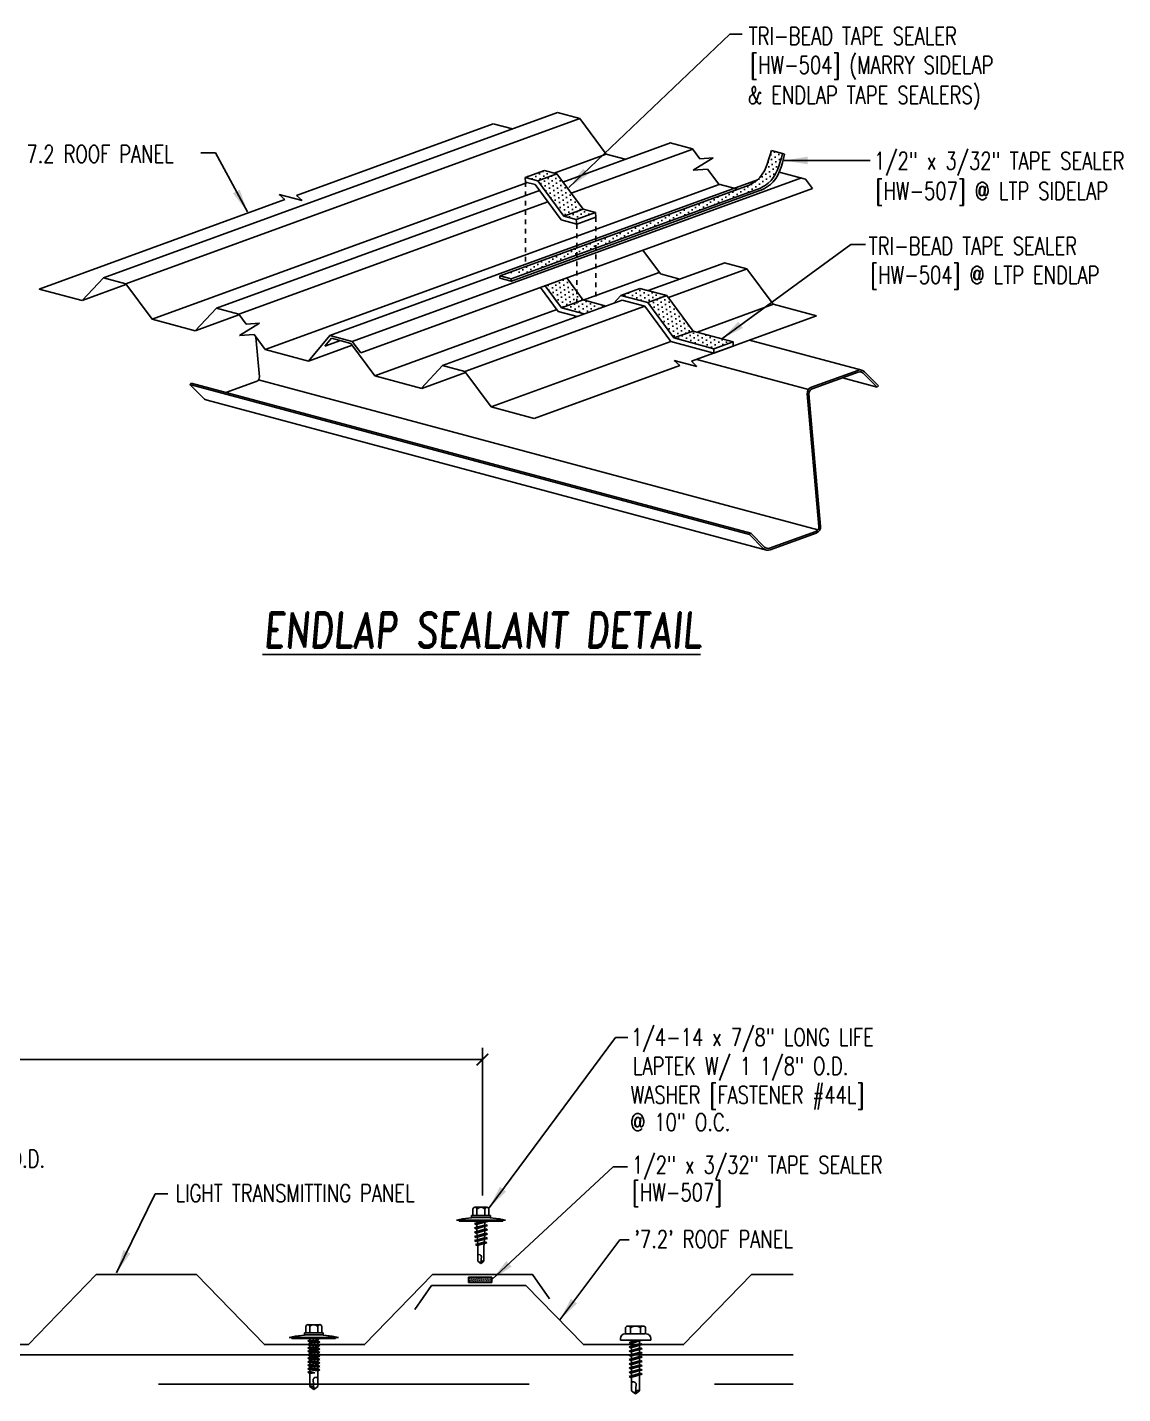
# Model space of a CAD drawing. Header units: inches. Extents: x -33163 to 19162, y -8858 to 30669.
# Drawn here: x -17086.83 to -17063.36, y 18027.98 to 18057.26 of the extents above; entities that cross this region are included whole.
import ezdxf

# ---------------------------------------------------------------- set-up
doc = ezdxf.new("R2010")
doc.units = ezdxf.units.IN
doc.linetypes.add('ACAD_ISO07W100', pattern=[3, 0, -3])
doc.linetypes.add('HIDDEN', pattern=[9.525, 6.35, -3.175])
doc.layers.get('0').update_dxf_attribs({"color": 9, "lineweight": 0})
doc.layers.get('Defpoints').update_dxf_attribs({"color": 254})
for name, color, linetype in [('20 - 7.2 PANEL', 5, 'Continuous'), ('FASTENER', 9, 'Continuous'), ('LABEL', 12, 'Continuous'), ('Mastic', 7, 'Continuous'), ('PANEL-S', 11, 'Continuous'), ('STLA', 12, 'Continuous'), ('TAPE', 9, 'Continuous'), ('TEXT', 7, 'Continuous')]:
    doc.layers.add(name, color=color, linetype=linetype)
doc.styles.add('ROMAND', font='romand', dxfattribs={"height": 0.075})
doc.styles.add('TEXT', font='SIMPLEX.shx', dxfattribs={"width": 0.75, "height": 0.375})
doc.styles.add('TEXT1', font='ROMANS.shx', dxfattribs={"width": 0.75, "height": 0.375})
doc.dimstyles.new('DETAIL', dxfattribs={"dimscale": 4, "dimtxt": 0.375, "dimasz": 0.0625, "dimexe": 0.0625, "dimexo": 0.0625, "dimgap": 0.0625, "dimtad": 1, "dimdec": 4, "dimzin": 3, "dimdsep": 46, "dimlunit": 4, "dimtxsty": 'TEXT1', "dimblk": 'ARCHTICK', "dimcen": 0.0625, "dimclrd": 7, "dimclre": 7, "dimclrt": 2, "dimadec": 0, "dimazin": 0, "dimtfac": 0.6, "dimtdec": 4, "dimtmove": 0, "dimatfit": 3, "dimfxl": 1, "dimfrac": 2, "dimtolj": 1, "dimtzin": 0, "dimarcsym": 0})
doc.dimstyles.new('DETAIL$7', dxfattribs={"dimscale": 4, "dimtxt": 0.375, "dimasz": 0.125, "dimexe": 0.0625, "dimexo": 0.0625, "dimgap": 0.0625, "dimtad": 1, "dimdec": 4, "dimzin": 3, "dimdsep": 46, "dimlunit": 4, "dimtxsty": 'TEXT', "dimblk": 'ARCHTICK', "dimcen": 0.0625, "dimclrd": 7, "dimclre": 7, "dimclrt": 2, "dimadec": 0, "dimazin": 0, "dimtfac": 0.6, "dimtdec": 4, "dimtmove": 0, "dimatfit": 3, "dimfxl": 1, "dimfrac": 2, "dimtolj": 1, "dimtzin": 0, "dimarcsym": 0})

# ---------------------------------------------------------------- blocks, each defined once
blk = doc.blocks.new('_ArchTick')
at = {"color": 0, "linetype": 'ByBlock', "const_width": 0.15}
blk.add_lwpolyline([(-0.5, -0.5), (0.5, 0.5)], dxfattribs=at)
blk = doc.blocks.new('*D321')
at = {"layer": 'Defpoints', "color": 0, "transparency": 16777216}
for p in [(-17077.076, 18035.143), (-17113.076, 18031.977), (-17077.076, 18031.977)]:
    blk.add_point(p, dxfattribs=at)
at = {"layer": 'TEXT', "color": 7, "lineweight": -2, "transparency": 16777216}
for p, q in [((-17113.076, 18032.227), (-17113.076, 18035.393)), ((-17113.076, 18035.143), (-17077.076, 18035.143)), ((-17077.076, 18032.227), (-17077.076, 18035.393))]:
    blk.add_line(p, q, dxfattribs=at)
at = {"layer": 'TEXT', "color": 7, "lineweight": -2, "transparency": 16777216, "xscale": 0.25, "yscale": 0.25, "zscale": 0.25, "rotation": 180}
blk.add_blockref('_ArchTick', (-17113.076, 18035.143), dxfattribs=at)
at = {"layer": 'TEXT', "color": 7, "lineweight": -2, "transparency": 16777216, "xscale": 0.25, "yscale": 0.25, "zscale": 0.25}
blk.add_blockref('_ArchTick', (-17077.076, 18035.143), dxfattribs=at)
at = {"layer": 'TEXT', "color": 2, "transparency": 16777216, "insert": (-17095.076, 18035.616), "char_height": 0.375, "attachment_point": 5, "style": 'TEXT1'}
blk.add_mtext('\\A1;3\'-0"', dxfattribs=at)
blk = doc.blocks.new('A$C22B817AC')
at = {"layer": 'TAPE'}
h = blk.add_hatch(dxfattribs=at)
h.set_pattern_fill('DOTS', color=256, scale=0.35, angle=270, style=0)
h.set_pattern_definition([(270, (-46.173024, -15.338993), (0.021875, -0.0109375), [0, -0.021875])])
h.paths.add_polyline_path([(-1.948, 1.156), (-1.928, 1.267), (-2.421, 1.354), (-2.44, 1.243)])
for p, q in [((-2.44, 1.243), (-2.421, 1.354)), ((-2.44, 1.243), (-1.948, 1.156)), ((-2.421, 1.354), (-1.928, 1.267)), ((-1.948, 1.156), (-1.928, 1.267))]:
    blk.add_line(p, q, dxfattribs=at)
blk = doc.blocks.new('A$C7A213E49')
at = {"layer": 'FASTENER'}
for p, q in [((-0.394, 3.317), (-0.796, 3.317)), ((-0.796, 3.317), (-0.796, 3.276)), ((-0.796, 3.276), (-0.394, 3.276)), ((-0.766, 3.453), (-0.766, 3.317)), ((-0.766, 3.317), (-0.425, 3.317)), ((-0.766, 3.317), (-0.425, 3.317)), ((-0.466, 3.493), (-0.726, 3.493)), ((-0.681, 3.453), (-0.681, 3.317)), ((-0.511, 3.453), (-0.511, 3.317)), ((-0.425, 3.453), (-0.425, 3.317)), ((-0.394, 3.317), (-0.394, 3.276)), ((-1.122, 3.218), (-0.068, 3.218)), ((-1.062, 3.218), (-0.128, 3.218)), ((-1.062, 3.194), (-1.062, 3.218)), ((-0.128, 3.194), (-1.062, 3.194)), ((-0.734, 3.143), (-0.556, 3.194)), ((-0.698, 3.123), (-0.734, 3.143)), ((-0.734, 3.052), (-0.491, 3.121)), ((-0.698, 3.032), (-0.734, 3.052)), ((-0.734, 2.961), (-0.491, 3.03)), ((-0.698, 2.941), (-0.734, 2.961)), ((-0.734, 2.87), (-0.491, 2.939)), ((-0.698, 3.123), (-0.456, 3.192)), ((-0.698, 3.032), (-0.456, 3.101)), ((-0.698, 2.941), (-0.456, 3.01)), ((-0.681, 3.194), (-0.681, 3.158)), ((-0.681, 3.194), (-0.509, 3.194)), ((-0.681, 3.128), (-0.681, 3.067)), ((-0.681, 3.037), (-0.681, 2.976)), ((-0.677, 2.886), (-0.681, 2.946)), ((-0.509, 3.194), (-0.459, 3.194)), ((-0.509, 3.177), (-0.509, 3.116)), ((-0.509, 3.086), (-0.509, 3.025)), ((-0.509, 2.995), (-0.509, 2.946)), ((-0.509, 2.934), (-0.509, 2.946)), ((-0.456, 3.101), (-0.491, 3.121)), ((-0.456, 3.01), (-0.491, 3.03)), ((-0.456, 2.919), (-0.491, 2.939)), ((-0.456, 3.192), (-0.459, 3.194)), ((-0.128, 3.218), (-0.128, 3.194)), ((-0.698, 2.85), (-0.734, 2.87)), ((-0.734, 2.779), (-0.491, 2.849)), ((-0.698, 2.759), (-0.734, 2.779)), ((-0.715, 2.694), (-0.505, 2.754)), ((-0.679, 2.674), (-0.715, 2.694)), ((-0.698, 2.85), (-0.456, 2.919)), ((-0.698, 2.759), (-0.456, 2.828)), ((-0.679, 2.674), (-0.469, 2.734)), ((-0.671, 2.797), (-0.675, 2.857)), ((-0.664, 2.708), (-0.669, 2.768)), ((-0.66, 2.641), (-0.662, 2.679)), ((-0.66, 2.641), (-0.66, 2.337)), ((-0.53, 2.642), (-0.525, 2.718)), ((-0.53, 2.641), (-0.53, 2.337)), ((-0.523, 2.749), (-0.518, 2.811)), ((-0.516, 2.841), (-0.512, 2.903)), ((-0.469, 2.734), (-0.505, 2.754)), ((-0.456, 2.828), (-0.491, 2.849)), ((-0.596, 2.303), (-0.584, 2.443)), ((-0.595, 2.291), (-0.66, 2.337)), ((-0.595, 2.291), (-0.53, 2.337))]:
    blk.add_line(p, q, dxfattribs=at)
blk.add_lwpolyline([(-0.068, 3.218, 0.111111), (-1.122, 3.218)], format="xyb", dxfattribs=at)
for centre, radius, start, end in [((-0.595, 0.874), 2.402, 77.3196, 102.6804), ((-0.595, 0.874), 2.402, 77.3196, 102.6804), ((-0.723, 3.451), 0.0426, 2.4366, 177.5634), ((-0.596, 3.384), 0.109, 38.8845, 141.1155), ((-0.468, 3.451), 0.0426, 2.5229, 177.4771), ((-0.52, 2.641), 0.01, 175.9484, 180), ((-0.629, 2.434), 0.0461, 11.1445, 130.906), ((-0.554, 2.302), 0.0422, 55.4585, 194.8454)]:
    blk.add_arc(centre, radius, start, end, dxfattribs=at)
blk = doc.blocks.new('A$C43472860')
at = {"layer": 'FASTENER'}
for p, q in [((-1.794, 0.632), (-1.794, 0.497)), ((-1.494, 0.673), (-1.754, 0.673)), ((-1.709, 0.632), (-1.709, 0.497)), ((-1.538, 0.632), (-1.538, 0.497)), ((-1.453, 0.632), (-1.453, 0.497)), ((-2.15, 0.398), (-1.095, 0.398)), ((-2.09, 0.398), (-1.156, 0.398)), ((-2.09, 0.374), (-2.09, 0.398)), ((-1.156, 0.374), (-2.09, 0.374)), ((-1.422, 0.497), (-1.823, 0.497)), ((-1.823, 0.497), (-1.823, 0.456)), ((-1.823, 0.456), (-1.422, 0.456)), ((-1.794, 0.497), (-1.453, 0.497)), ((-1.794, 0.497), (-1.453, 0.497)), ((-1.751, 0.301), (-1.709, 0.326)), ((-1.751, 0.301), (-1.496, 0.326)), ((-1.751, 0.301), (-1.709, 0.284)), ((-1.747, 0.374), (-1.709, 0.358)), ((-1.709, 0.358), (-1.556, 0.374)), ((-1.709, 0.358), (-1.709, 0.326)), ((-1.709, 0.326), (-1.538, 0.344)), ((-1.709, 0.284), (-1.538, 0.301)), ((-1.538, 0.374), (-1.538, 0.344)), ((-1.496, 0.326), (-1.538, 0.344)), ((-1.496, 0.326), (-1.538, 0.301)), ((-1.538, 0.301), (-1.538, 0.269)), ((-1.422, 0.497), (-1.422, 0.456)), ((-1.156, 0.398), (-1.156, 0.374)), ((-1.751, 0.226), (-1.709, 0.252)), ((-1.751, 0.226), (-1.496, 0.252)), ((-1.751, 0.226), (-1.709, 0.209)), ((-1.751, 0.152), (-1.709, 0.177)), ((-1.751, 0.152), (-1.496, 0.177)), ((-1.751, 0.152), (-1.709, 0.134)), ((-1.751, 0.077), (-1.709, 0.103)), ((-1.751, 0.077), (-1.496, 0.103)), ((-1.751, 0.077), (-1.709, 0.06)), ((-1.751, 0.002), (-1.709, 0.028)), ((-1.751, 0.002), (-1.496, 0.028)), ((-1.751, 0.002), (-1.709, -0.015)), ((-1.709, 0.284), (-1.709, 0.252)), ((-1.709, 0.252), (-1.538, 0.269)), ((-1.709, 0.209), (-1.538, 0.226)), ((-1.709, 0.209), (-1.709, 0.177)), ((-1.709, 0.177), (-1.538, 0.194)), ((-1.709, 0.134), (-1.538, 0.152)), ((-1.709, 0.134), (-1.709, 0.103)), ((-1.709, 0.103), (-1.538, 0.12)), ((-1.709, 0.06), (-1.538, 0.077)), ((-1.709, 0.06), (-1.709, 0.028)), ((-1.709, 0.028), (-1.538, 0.045)), ((-1.709, -0.015), (-1.538, 0.002)), ((-1.496, 0.252), (-1.538, 0.269)), ((-1.496, 0.252), (-1.538, 0.226)), ((-1.538, 0.226), (-1.538, 0.194)), ((-1.496, 0.177), (-1.538, 0.194)), ((-1.496, 0.177), (-1.538, 0.152)), ((-1.538, 0.152), (-1.538, 0.12)), ((-1.496, 0.103), (-1.538, 0.12)), ((-1.496, 0.103), (-1.538, 0.077)), ((-1.538, 0.077), (-1.538, 0.045)), ((-1.496, 0.028), (-1.538, 0.045)), ((-1.496, 0.028), (-1.538, 0.002)), ((-1.538, 0.002), (-1.538, -0.029)), ((-1.751, -0.072), (-1.709, -0.046)), ((-1.751, -0.072), (-1.496, -0.046)), ((-1.751, -0.072), (-1.709, -0.089)), ((-1.751, -0.147), (-1.709, -0.121)), ((-1.751, -0.147), (-1.496, -0.121)), ((-1.751, -0.147), (-1.709, -0.164)), ((-1.751, -0.221), (-1.709, -0.196)), ((-1.751, -0.221), (-1.496, -0.196)), ((-1.751, -0.221), (-1.709, -0.238)), ((-1.751, -0.296), (-1.709, -0.27)), ((-1.751, -0.296), (-1.496, -0.27)), ((-1.709, -0.015), (-1.709, -0.046)), ((-1.709, -0.046), (-1.538, -0.029)), ((-1.709, -0.089), (-1.538, -0.072)), ((-1.709, -0.089), (-1.709, -0.121)), ((-1.709, -0.121), (-1.538, -0.104)), ((-1.709, -0.164), (-1.538, -0.147)), ((-1.709, -0.164), (-1.709, -0.196)), ((-1.709, -0.196), (-1.538, -0.178)), ((-1.709, -0.238), (-1.538, -0.221)), ((-1.709, -0.238), (-1.709, -0.27)), ((-1.709, -0.27), (-1.538, -0.253)), ((-1.496, -0.046), (-1.538, -0.029)), ((-1.496, -0.046), (-1.538, -0.072)), ((-1.538, -0.072), (-1.538, -0.104)), ((-1.496, -0.121), (-1.538, -0.104)), ((-1.496, -0.121), (-1.538, -0.147)), ((-1.538, -0.147), (-1.538, -0.178)), ((-1.496, -0.196), (-1.538, -0.178)), ((-1.496, -0.196), (-1.538, -0.221)), ((-1.538, -0.221), (-1.538, -0.253)), ((-1.496, -0.27), (-1.538, -0.253)), ((-1.496, -0.27), (-1.538, -0.296)), ((-1.751, -0.296), (-1.709, -0.313)), ((-1.709, -0.313), (-1.538, -0.296)), ((-1.709, -0.313), (-1.709, -0.654)), ((-1.645, -0.36), (-1.538, -0.328)), ((-1.645, -0.36), (-1.496, -0.345)), ((-1.641, -0.359), (-1.538, -0.37)), ((-1.625, -0.701), (-1.609, -0.506)), ((-1.538, -0.296), (-1.538, -0.328)), ((-1.538, -0.319), (-1.538, -0.328)), ((-1.496, -0.345), (-1.538, -0.328)), ((-1.496, -0.345), (-1.538, -0.37)), ((-1.538, -0.37), (-1.538, -0.654)), ((-1.538, -0.37), (-1.538, -0.402)), ((-1.623, -0.718), (-1.709, -0.654)), ((-1.623, -0.718), (-1.538, -0.654))]:
    blk.add_line(p, q, dxfattribs=at)
blk.add_lwpolyline([(-1.095, 0.398, 0.111111), (-2.15, 0.398)], format="xyb", dxfattribs=at)
for centre, radius, start, end in [((-1.751, 0.631), 0.0426, 2.4366, 177.5634), ((-1.623, 0.564), 0.109, 38.8845, 141.1155), ((-1.496, 0.631), 0.0426, 2.5229, 177.4771), ((-1.623, -1.946), 2.402, 77.3196, 102.6804), ((-1.623, -1.946), 2.402, 77.3196, 102.6804), ((-1.668, -0.515), 0.0603, 8.0927, 132.2045), ((-1.57, -0.7), 0.056, 54.988, 198.4255)]:
    blk.add_arc(centre, radius, start, end, dxfattribs=at)
blk = doc.blocks.new('fz2')
at = {"layer": 'FASTENER'}
for p, q in [((-0.215, 0.305), (-0.215, 0.171)), ((-0.161, 0.337), (0.161, 0.337)), ((-0.107, 0.305), (-0.107, 0.171)), ((0.107, 0.305), (0.107, 0.171)), ((0.215, 0.305), (0.215, 0.171)), ((-0.324, 0.071), (-0.324, 0.037)), ((-0.324, 0.037), (0.324, 0.037)), ((-0.224, 0.171), (0.215, 0.171)), ((-0.139, -0.016), (0.046, 0.037)), ((-0.104, -0.036), (0.139, 0.033)), ((-0.086, 0.037), (0.086, 0.037)), ((-0.086, 0.037), (-0.086, -0.001)), ((0.086, 0.037), (0.133, 0.037)), ((0.086, 0.018), (0.086, -0.042)), ((0.139, 0.033), (0.133, 0.037)), ((0.324, 0.071), (0.324, 0.037)), ((-0.104, -0.036), (-0.139, -0.016)), ((-0.139, -0.107), (0.104, -0.038)), ((-0.104, -0.127), (-0.139, -0.107)), ((-0.139, -0.198), (0.104, -0.128)), ((-0.104, -0.218), (-0.139, -0.198)), ((-0.139, -0.289), (0.104, -0.219)), ((-0.104, -0.309), (-0.139, -0.289)), ((-0.104, -0.127), (0.139, -0.058)), ((-0.104, -0.218), (0.139, -0.149)), ((-0.104, -0.309), (0.139, -0.239)), ((-0.086, -0.031), (-0.086, -0.092)), ((-0.086, -0.122), (-0.086, -0.183)), ((-0.086, -0.213), (-0.086, -0.274)), ((0.086, -0.073), (0.086, -0.133)), ((0.086, -0.164), (0.086, -0.224)), ((0.086, -0.255), (0.086, -0.315)), ((0.139, -0.058), (0.104, -0.038)), ((0.139, -0.149), (0.104, -0.128)), ((0.139, -0.239), (0.104, -0.219)), ((-0.139, -0.38), (0.104, -0.31)), ((-0.104, -0.4), (-0.139, -0.38)), ((-0.139, -0.47), (0.104, -0.401)), ((-0.104, -0.491), (-0.139, -0.47)), ((-0.139, -0.561), (0.104, -0.492)), ((-0.104, -0.581), (-0.139, -0.561)), ((-0.139, -0.652), (0.104, -0.583)), ((-0.104, -0.4), (0.139, -0.33)), ((-0.104, -0.491), (0.139, -0.421)), ((-0.104, -0.581), (0.139, -0.512)), ((-0.086, -0.304), (-0.086, -0.364)), ((-0.086, -0.395), (-0.086, -0.455)), ((-0.086, -0.486), (-0.086, -0.546)), ((-0.086, -0.577), (-0.086, -0.637)), ((0.086, -0.345), (0.086, -0.406)), ((0.086, -0.436), (0.086, -0.497)), ((0.086, -0.527), (0.086, -0.588)), ((0.139, -0.33), (0.104, -0.31)), ((0.139, -0.421), (0.104, -0.401)), ((0.139, -0.512), (0.104, -0.492)), ((0.139, -0.603), (0.104, -0.583)), ((-0.104, -0.672), (-0.139, -0.652)), ((-0.139, -0.743), (0.104, -0.674)), ((-0.104, -0.763), (-0.139, -0.743)), ((-0.104, -0.672), (0.139, -0.603)), ((-0.104, -0.763), (0.139, -0.694)), ((-0.086, -0.667), (-0.086, -0.728)), ((-0.086, -0.758), (-0.086, -1.05)), ((0.086, -0.618), (0.086, -0.679)), ((0.086, -0.709), (0.086, -1.05)), ((0.139, -0.694), (0.104, -0.674)), ((0, -1.111), (-0.086, -1.05)), ((-0.002, -1.095), (0.014, -0.909)), ((0, -1.111), (0.086, -1.05))]:
    blk.add_line(p, q, dxfattribs=at)
for centre, radius, start, end in [((-0.161, 0.274), 0.0628, 29.8754, 150.1246), ((0, 0.141), 0.196, 56.9974, 123.0026), ((0.161, 0.274), 0.0628, 29.8754, 150.1246), ((-0.224, 0.071), 0.1, 90, 180), ((0.224, 0.071), 0.1, 0, 90), ((-0.046, -0.921), 0.0615, 11.1445, 130.906), ((0.054, -1.097), 0.0563, 55.4585, 194.8454)]:
    blk.add_arc(centre, radius, start, end, dxfattribs=at)
blk = doc.blocks.new('LAY-LAB')
at = {"layer": 'LABEL', "color": 6, "style": 'ROMAND', "oblique": 5, "width": 0.75}
blk.add_attdef('LAY-LAB', (0.017, 0.0362), '', height=0.1875, dxfattribs=at)

msp = doc.modelspace()

# ---------------------------------------------------------------- hatches: boundary and pattern name
at = {"layer": 'Mastic'}
h = msp.add_hatch(dxfattribs=at)
h.set_pattern_fill('DOTS', color=256, scale=1.5, angle=35, style=0)
h.set_pattern_definition([(35, (-17120.247525, 18019.17314), (-0.01537504, 0.1036819), [0, -0.09375])])
edge = h.paths.add_edge_path()
edge.add_spline(control_points=[(-17071.11986, 18053.81392), (-17071.06163, 18053.84708), (-17070.7951, 18053.99885), (-17070.71201, 18054.31253), (-17070.64707, 18054.55767)], knot_values=[0, 0, 0, 0, 0.19757377, 0.90420934, 0.90420934, 0.90420934, 0.90420934], degree=3, periodic=0)
edge.add_line((-17070.64707, 18054.55767), (-17070.88854, 18054.62237))
edge.add_spline(control_points=[(-17070.88854, 18054.62237), (-17070.95233, 18054.3816), (-17071.01611, 18054.14083), (-17071.18603, 18053.99375)], knot_values=[0.21016279, 0.21016279, 0.21016279, 0.21016279, 0.90420934, 0.90420934, 0.90420934, 0.90420934], degree=3, periodic=0)
edge.add_spline(control_points=[(-17071.18603, 18053.99375), (-17071.18912, 18053.99108), (-17071.24116, 18053.94706), (-17071.3031, 18053.91178), (-17071.36134, 18053.87862)], knot_values=[0, 0, 0, 0, 0.01258902, 0.21016279, 0.21016279, 0.21016279, 0.21016279], degree=3, periodic=0)
edge.add_line((-17071.36134, 18053.87862), (-17074.64651, 18052.68291))
edge.add_line((-17074.64651, 18052.68291), (-17074.64651, 18052.53032))
edge.add_line((-17074.64651, 18052.53032), (-17071.11986, 18053.81392))
h.paths.add_polyline_path([(-17074.64651, 18052.68291), (-17075.05762, 18052.53328), (-17075.05762, 18052.38069), (-17074.64651, 18052.53032)])
h.paths.add_polyline_path([(-17075.05762, 18052.38069), (-17075.05762, 18052.53328), (-17076.49966, 18052.00842), (-17076.25819, 18051.94372)])
h = msp.add_hatch(dxfattribs=at)
h.set_pattern_fill('DOTS', color=256, scale=1.5, angle=35, style=0)
h.set_pattern_definition([(35, (-17133.8214, 18006.54885), (-0.01537504, 0.1036819), [0, -0.09375])])
h.paths.add_polyline_path([(-17075.48332, 18054.12146), (-17075.75041, 18054.19302), (-17076.16151, 18054.04339), (-17075.89442, 18053.97183)])
h.paths.add_polyline_path([(-17075.48332, 18054.12146), (-17075.89442, 18053.97183), (-17075.3334, 18053.21349), (-17074.9223, 18053.36312)])
h.paths.add_polyline_path([(-17074.65521, 18053.29156), (-17074.9223, 18053.36312), (-17075.3334, 18053.21349), (-17075.06631, 18053.14193)])
h.paths.add_polyline_path([(-17075.26761, 18051.88994), (-17075.73524, 18051.71974), (-17075.38726, 18051.24938), (-17075.05762, 18051.36936), (-17075.05762, 18051.60609)])
h.paths.add_polyline_path([(-17075.05762, 18051.60609), (-17075.05762, 18051.36936), (-17074.91963, 18051.41958)])
h.paths.add_polyline_path([(-17074.91963, 18051.41958), (-17075.38726, 18051.24938), (-17074.89721, 18051.11807), (-17074.42959, 18051.28827)])
h.paths.add_polyline_path([(-17073.7029, 18051.66585), (-17074.114, 18051.51622), (-17073.53513, 18051.36111), (-17073.12403, 18051.51074)])
h.paths.add_polyline_path([(-17073.12403, 18051.51074), (-17073.53513, 18051.36111), (-17072.97411, 18050.60278), (-17072.56301, 18050.75241)])
h.paths.add_polyline_path([(-17072.56301, 18050.75241), (-17072.97411, 18050.60278), (-17072.11718, 18050.37316), (-17071.70607, 18050.52279)])

# ---------------------------------------------------------------- linework, layer by layer
at = {"layer": '20 - 7.2 PANEL'}
for p, q in [((-17085.19862, 18051.89162), (-17075.47248, 18055.43165)), ((-17075.47248, 18055.43165), (-17074.98953, 18055.30224)), ((-17084.71567, 18051.76222), (-17074.98953, 18055.30224)), ((-17081.06231, 18053.65883), (-17076.8488, 18055.19242)), ((-17076.8488, 18055.19242), (-17076.43464, 18055.08145)), ((-17074.98953, 18055.30224), (-17074.42851, 18054.54391)), ((-17075.35265, 18053.94483), (-17073.0506, 18054.78271)), ((-17073.05933, 18054.78504), (-17072.57638, 18054.65564)), ((-17075.5443, 18054.13779), (-17074.42851, 18054.54391)), ((-17075.17477, 18053.70439), (-17072.57317, 18054.65129)), ((-17074.42851, 18054.54391), (-17074.02149, 18054.43485)), ((-17072.57638, 18054.65564), (-17072.41972, 18054.44388)), ((-17072.566, 18054.19525), (-17072.13677, 18054.46536)), ((-17072.13677, 18054.46536), (-17072.41972, 18054.44388)), ((-17072.25335, 18054.21899), (-17072.566, 18054.19525)), ((-17072.25335, 18054.21899), (-17072.01536, 18053.8973)), ((-17084.15465, 18051.00388), (-17076.10899, 18053.93226)), ((-17081.73277, 18050.35494), (-17072.00663, 18053.89497)), ((-17080.34756, 18050.65922), (-17071.18603, 18053.99375)), ((-17079.86461, 18050.52982), (-17070.24519, 18054.031)), ((-17072.01536, 18053.8973), (-17071.60834, 18053.78825)), ((-17070.72035, 18054.15832), (-17070.15767, 18054.00755)), ((-17070.15767, 18054.00755), (-17070.00744, 18053.80449)), ((-17082.77674, 18051.24268), (-17075.85563, 18053.76176)), ((-17080.94245, 18053.54768), (-17081.43232, 18053.67894)), ((-17081.43232, 18053.67894), (-17081.31245, 18053.56779)), ((-17081.06231, 18053.65883), (-17080.94245, 18053.54768)), ((-17079.68214, 18050.28318), (-17070.00744, 18053.80449)), ((-17086.57494, 18051.6524), (-17081.31245, 18053.56779)), ((-17082.2938, 18051.11328), (-17075.67775, 18053.52132)), ((-17073.63908, 18052.48268), (-17073.26373, 18051.97533)), ((-17073.52395, 18051.6179), (-17071.88583, 18052.21413)), ((-17071.89455, 18052.21646), (-17071.41161, 18052.08706)), ((-17085.19862, 18051.89162), (-17085.6507, 18051.40475)), ((-17085.19862, 18051.89162), (-17084.71567, 18051.76222)), ((-17074.91726, 18051.41637), (-17073.28872, 18052.00911)), ((-17073.26373, 18051.97533), (-17072.84799, 18051.86393)), ((-17073.09345, 18051.4694), (-17071.40839, 18052.08271)), ((-17071.41161, 18052.08706), (-17070.85058, 18051.32872)), ((-17086.57494, 18051.6524), (-17085.6507, 18051.40475)), ((-17085.6507, 18051.40475), (-17084.71439, 18051.74554)), ((-17084.71567, 18051.76222), (-17084.15465, 18051.00388)), ((-17082.77674, 18051.24268), (-17083.22883, 18050.75581)), ((-17082.77674, 18051.24268), (-17082.2938, 18051.11328)), ((-17077.93441, 18050.01262), (-17074.08381, 18051.41413)), ((-17077.45146, 18049.88322), (-17073.60086, 18051.28472)), ((-17072.47997, 18050.73016), (-17070.84186, 18051.32639)), ((-17070.85058, 18051.32872), (-17069.91919, 18051.07916)), ((-17084.15465, 18051.00388), (-17083.22883, 18050.75581)), ((-17083.22883, 18050.75581), (-17082.29251, 18051.0966)), ((-17082.2938, 18051.11328), (-17082.13713, 18050.90152)), ((-17079.38016, 18049.792), (-17075.48119, 18051.21111)), ((-17072.60137, 18050.10293), (-17069.91919, 18051.07916)), ((-17082.28342, 18050.65289), (-17081.85418, 18050.923)), ((-17081.97076, 18050.67663), (-17082.28342, 18050.65289)), ((-17081.85418, 18050.923), (-17082.13713, 18050.90152)), ((-17081.97076, 18050.67663), (-17081.73277, 18050.35494)), ((-17080.34756, 18050.65922), (-17080.80695, 18050.10687)), ((-17080.34756, 18050.65922), (-17079.86461, 18050.52982)), ((-17080.80695, 18050.10687), (-17079.86637, 18050.44921)), ((-17080.30953, 18050.59823), (-17080.45365, 18050.42495)), ((-17080.45365, 18050.42495), (-17080.11833, 18050.547)), ((-17080.30953, 18050.59823), (-17079.8943, 18050.48697)), ((-17079.8943, 18050.48697), (-17079.38016, 18049.792)), ((-17079.86461, 18050.52982), (-17079.68214, 18050.28318)), ((-17076.89043, 18049.12488), (-17073.03984, 18050.52639)), ((-17081.73277, 18050.35494), (-17080.80695, 18050.10687)), ((-17072.4815, 18049.99178), (-17072.97137, 18050.12304)), ((-17072.97137, 18050.12304), (-17072.85151, 18050.01189)), ((-17072.60137, 18050.10293), (-17072.4815, 18049.99178)), ((-17079.38016, 18049.792), (-17078.37776, 18049.52341)), ((-17077.93441, 18050.01262), (-17078.38649, 18049.52575)), ((-17078.37776, 18049.52341), (-17077.44145, 18049.8642)), ((-17077.93441, 18050.01262), (-17077.45146, 18049.88322)), ((-17077.45146, 18049.88322), (-17076.89043, 18049.12488)), ((-17075.96777, 18048.87766), (-17072.85151, 18050.01189)), ((-17076.89043, 18049.12488), (-17075.96777, 18048.87766))]:
    msp.add_line(p, q, dxfattribs=at)
at = {"layer": 'Mastic'}
for p, q in [((-17070.64707, 18054.55767), (-17070.88854, 18054.62237)), ((-17070.60397, 18054.53924), (-17070.64707, 18054.55767)), ((-17076.16151, 18054.04339), (-17075.75041, 18054.19302)), ((-17075.75041, 18054.19302), (-17075.48332, 18054.12146)), ((-17076.70114, 18051.93509), (-17071.36134, 18053.87862)), ((-17076.16151, 18054.04339), (-17075.89442, 18053.97183)), ((-17076.15282, 18053.94401), (-17076.16151, 18054.04339)), ((-17076.1532, 18053.94411), (-17075.95031, 18053.88975)), ((-17075.95031, 18053.88975), (-17075.38929, 18053.13141)), ((-17075.89442, 18053.97183), (-17075.48332, 18054.12146)), ((-17075.89442, 18053.97183), (-17075.3334, 18053.21349)), ((-17075.48332, 18054.12146), (-17074.9223, 18053.36312)), ((-17076.45966, 18051.87039), (-17071.11986, 18053.81392)), ((-17076.45558, 18051.82369), (-17071.07557, 18053.78185)), ((-17075.3334, 18053.21349), (-17074.9223, 18053.36312)), ((-17075.06631, 18053.14193), (-17074.65521, 18053.29156)), ((-17074.9223, 18053.36312), (-17074.65521, 18053.29156)), ((-17074.64651, 18053.19217), (-17074.65521, 18053.29156)), ((-17075.38929, 18053.13141), (-17075.05762, 18053.04254)), ((-17075.3334, 18053.21349), (-17075.06631, 18053.14193)), ((-17075.05762, 18053.04254), (-17075.06631, 18053.14193)), ((-17075.05762, 18053.04254), (-17074.64651, 18053.19217)), ((-17076.70557, 18051.93348), (-17076.70114, 18051.93509)), ((-17076.70557, 18051.93348), (-17076.4641, 18051.86877)), ((-17076.70149, 18051.88678), (-17076.70557, 18051.93348)), ((-17076.70149, 18051.88678), (-17076.46001, 18051.82208)), ((-17076.70114, 18051.93509), (-17076.45966, 18051.87039)), ((-17076.4641, 18051.86877), (-17076.45966, 18051.87039)), ((-17076.46001, 18051.82208), (-17076.4641, 18051.86877)), ((-17076.45558, 18051.82369), (-17076.45966, 18051.87039)), ((-17075.26761, 18051.88994), (-17074.91726, 18051.41637)), ((-17076.46001, 18051.82208), (-17076.45558, 18051.82369)), ((-17075.83155, 18051.68468), (-17075.45299, 18051.17299)), ((-17075.73524, 18051.71974), (-17075.38726, 18051.24938)), ((-17074.114, 18051.51622), (-17073.7029, 18051.66585)), ((-17073.7029, 18051.66585), (-17073.12403, 18051.51074)), ((-17075.38726, 18051.24938), (-17074.91963, 18051.41958)), ((-17075.38726, 18051.24938), (-17074.89721, 18051.11807)), ((-17074.91963, 18051.41958), (-17074.42959, 18051.28827)), ((-17074.114, 18051.51622), (-17074.27261, 18051.34541)), ((-17074.114, 18051.51622), (-17073.53513, 18051.36111)), ((-17074.08381, 18051.41413), (-17073.60086, 18051.28472)), ((-17073.60086, 18051.28472), (-17073.03984, 18050.52639)), ((-17073.53513, 18051.36111), (-17073.12403, 18051.51074)), ((-17073.53513, 18051.36111), (-17072.97411, 18050.60278)), ((-17073.12403, 18051.51074), (-17072.56301, 18050.75241)), ((-17075.45299, 18051.17299), (-17075.04597, 18051.06393)), ((-17072.97411, 18050.60278), (-17072.56301, 18050.75241)), ((-17072.56301, 18050.75241), (-17071.70607, 18050.52279)), ((-17073.03984, 18050.52639), (-17072.11718, 18050.27916)), ((-17072.97411, 18050.60278), (-17072.11718, 18050.37316)), ((-17072.11718, 18050.37316), (-17071.70607, 18050.52279)), ((-17072.11718, 18050.27916), (-17071.70607, 18050.42879)), ((-17072.11718, 18050.27916), (-17072.11718, 18050.37316)), ((-17071.70607, 18050.42879), (-17071.70607, 18050.52279))]:
    msp.add_line(p, q, dxfattribs=at)
for points in [[(-17071.36134, 18053.87862), (-17071.19539, 18053.98584), (-17070.88854, 18054.62237)], [(-17071.11986, 18053.81392), (-17070.95391, 18053.92113), (-17070.64707, 18054.55767)], [(-17071.07557, 18053.78185), (-17070.90962, 18053.88907), (-17070.60397, 18054.53924)]]:
    msp.add_spline(points, degree=3, dxfattribs=at)
at = {"layer": 'PANEL-S'}
for points in [[(-17114.51062, 18030.01964), (-17114.14927, 18030.53571), (-17112.00327, 18030.53571), (-17110.54927, 18029.03571), (-17108.40327, 18029.03571), (-17106.94927, 18030.53571), (-17104.80327, 18030.53571), (-17103.34927, 18029.03571), (-17101.20327, 18029.03571), (-17099.74927, 18030.53571), (-17097.60327, 18030.53571), (-17096.14927, 18029.03571), (-17094.00327, 18029.03571), (-17092.54927, 18030.53571), (-17090.40327, 18030.53571), (-17088.94927, 18029.03571), (-17086.80327, 18029.03571), (-17085.34927, 18030.53571), (-17083.20327, 18030.53571), (-17081.74927, 18029.03571), (-17079.60327, 18029.03571), (-17078.14927, 18030.53571), (-17076.00327, 18030.53571), (-17075.64191, 18030.01964)], [(-17078.52741, 18029.78882), (-17078.16605, 18030.30488), (-17076.15107, 18030.30488), (-17074.91389, 18029.03571), (-17072.76789, 18029.03571), (-17071.31389, 18030.53571), (-17070.41934, 18030.53571)]]:
    msp.add_lwpolyline(points, dxfattribs=at)
at = {"layer": 'STLA'}
for p, q in [((-17081.92986, 18050.62134), (-17081.85574, 18049.77418)), ((-17068.94989, 18049.91185), (-17071.35542, 18050.55642)), ((-17070.09246, 18049.50262), (-17072.48751, 18050.14437)), ((-17069.03911, 18049.90965), (-17070.02894, 18049.54939)), ((-17070.01671, 18049.51272), (-17069.02649, 18049.87313)), ((-17068.92158, 18049.84987), (-17068.62297, 18049.55126)), ((-17068.59469, 18049.57954), (-17068.89224, 18049.87709)), ((-17083.31489, 18049.63296), (-17083.34318, 18049.60468)), ((-17071.35927, 18046.3936), (-17083.34318, 18049.60468)), ((-17083.34318, 18049.60468), (-17083.04563, 18049.30713)), ((-17071.33099, 18046.42189), (-17083.31489, 18049.63296)), ((-17081.92116, 18049.6715), (-17082.57312, 18049.43421)), ((-17069.89188, 18046.49383), (-17081.87579, 18049.70491)), ((-17068.62297, 18049.55126), (-17069.36474, 18049.75002)), ((-17068.62297, 18049.55126), (-17068.59469, 18049.57954)), ((-17070.99303, 18046.05837), (-17082.97694, 18049.26945)), ((-17070.12052, 18049.40563), (-17069.87183, 18046.56311)), ((-17069.83344, 18046.56751), (-17070.08212, 18049.41004)), ((-17071.33099, 18046.42189), (-17071.35927, 18046.3936)), ((-17071.35927, 18046.3936), (-17071.06172, 18046.09605)), ((-17071.03237, 18046.12327), (-17071.33099, 18046.42189)), ((-17069.93725, 18046.46042), (-17070.92746, 18046.10001)), ((-17070.91485, 18046.06349), (-17069.92502, 18046.42376)), ((-17119.73319, 18028.81333), (-17070.41934, 18028.81333))]:
    msp.add_line(p, q, dxfattribs=at)
at = {"layer": 'STLA', "linetype": 'HIDDEN', "ltscale": 1.25}
msp.add_line((-17119.73319, 18028.18833), (-17070.41934, 18028.18833), dxfattribs=at)
at = {"layer": 'STLA'}
for centre, radius, start, end in [((-17068.99123, 18049.7781), 0.14, 45, 110), ((-17068.99229, 18049.77916), 0.1, 45, 110), ((-17081.95536, 18049.76547), 0.1, 290, 5), ((-17069.98106, 18049.41783), 0.14, 110, 185), ((-17069.98251, 18049.41876), 0.1, 110, 185), ((-17082.94664, 18049.40612), 0.14, 225, 257.5), ((-17069.97145, 18046.55439), 0.1, 290, 5), ((-17069.9729, 18046.55531), 0.14, 290, 5), ((-17070.96273, 18046.19504), 0.14, 225, 290), ((-17070.96166, 18046.19398), 0.1, 225, 290)]:
    msp.add_arc(centre, radius, start, end, dxfattribs=at)
at = {"layer": 'TEXT', "linetype": 'ACAD_ISO07W100', "ltscale": 0.015}
for p, q in [((-17076.1532, 18053.94411), (-17076.1532, 18052.13452)), ((-17075.05762, 18053.04254), (-17075.05762, 18051.25674)), ((-17074.64651, 18053.19217), (-17074.64651, 18051.40765))]:
    msp.add_line(p, q, dxfattribs=at)

# ---------------------------------------------------------------- block references
at = {"layer": 'FASTENER', "rotation": 4.169072577684555e-05}
msp.add_blockref('fz2', (-17073.79638, 18029.0953), dxfattribs=at)
at = {"layer": 'LABEL', "xscale": 4, "yscale": 4, "zscale": 4}
msp.add_blockref('LAY-LAB', (-17081.84081, 18043.82528), dxfattribs=at).add_auto_attribs({'LAY-LAB': '%%UENDLAP SEALANT DETAIL'})
at = {"layer": 'TEXT', "ltscale": 0.5}
msp.add_blockref('A$C7A213E49', (-17076.51418, 18028.48375), dxfattribs=at)
at = {"layer": 'TEXT', "rotation": 10}
msp.add_blockref('A$C22B817AC', (-17074.75547, 18029.56393), dxfattribs=at)
at = {"layer": 'TEXT', "ltscale": 0.5, "xscale": -1}
msp.add_blockref('A$C43472860', (-17082.31326, 18028.78923), dxfattribs=at)

# ---------------------------------------------------------------- texts
at = {"layer": 'TEXT', "style": 'TEXT1', "width": 0.75}
for s, p in [('TRI-BEAD TAPE SEALER', (-17071.37433, 18056.88417)), ('[HW-504] (MARRY SIDELAP', (-17071.33863, 18056.264)), ('& ENDLAP TAPE SEALERS)', (-17071.3951, 18055.62167)), ('7.2 ROOF PANEL', (-17086.84651, 18054.35803)), ('1/2" x 3/32" TAPE SEALER ', (-17068.69028, 18054.21012)), ('[HW-507] @ LTP SIDELAP', (-17068.65379, 18053.5655)), ('TRI-BEAD TAPE SEALER', (-17068.80156, 18052.38658)), ('[HW-504] @ LTP ENDLAP', (-17068.76587, 18051.76642)), ('1/4-14 x 7/8" LONG LIFE', (-17073.88913, 18035.43675)), ('LAPTEK W/ 1 1/8" O.D.', (-17073.85343, 18034.81658)), ('WASHER [FASTENER #44L]', (-17073.89958, 18034.19854)), ('@ 10" O.C.', (-17073.91263, 18033.61418)), ('SELF-DRILLER W/ 1 1/8" O.D.', (-17092.41235, 18032.83047)), ('1/2" x 3/32" TAPE SEALER', (-17073.87168, 18032.69955)), ('[HW-507] ', (-17073.87168, 18032.10964)), ('LIGHT TRANSMITTING PANEL', (-17083.65223, 18032.09347)), ("'7.2' ROOF PANEL", (-17073.82368, 18031.10824))]:
    msp.add_text(s, height=0.375, dxfattribs=at).set_placement(p)

# ---------------------------------------------------------------- dimensions: what is measured, and where the dimension line sits
at = {"layer": 'TEXT'}
dim = msp.add_linear_dim(base=(-17077.07627, 18035.14326), p1=(-17113.07627, 18031.97699), p2=(-17077.07627, 18031.97699), dimstyle='DETAIL', dxfattribs=at)
dim.commit()
dim.dimension.update_dxf_attribs({"geometry": '*D321', "text_midpoint": (-17095.07627, 18035.61648)})

# ---------------------------------------------------------------- leaders
for points in [[(-17075.22349, 18053.82842), (-17071.77531, 18057.11547), (-17071.51562, 18057.11547)], [(-17082.11119, 18053.30457), (-17082.79934, 18054.57128), (-17083.1072, 18054.57128)], [(-17070.61196, 18054.40624), (-17069.16965, 18054.40624), (-17068.77045, 18054.40624)], [(-17071.94955, 18050.58803), (-17069.18253, 18052.60469), (-17068.87347, 18052.60469)]]:
    msp.add_leader(points, dimstyle='DETAIL$7', override={"dimgap": 0.0625, "dimtad": 0, "dimfxl": 0.18}, dxfattribs=at)
at = {"layer": 'TEXT', "ltscale": 0.5}
for points in [[(-17076.93584, 18031.96354), (-17074.22536, 18035.61323), (-17073.96086, 18035.61323)], [(-17076.87452, 18030.42702), (-17074.27725, 18032.84354), (-17073.96725, 18032.84354)], [(-17084.9137, 18030.57605), (-17084.08933, 18032.26774), (-17083.81972, 18032.26774)], [(-17075.41807, 18029.56577), (-17074.1372, 18031.27804), (-17073.93567, 18031.27804)]]:
    msp.add_leader(points, dimstyle='DETAIL$7', dxfattribs=at)

doc.saveas('drawing.dxf')
